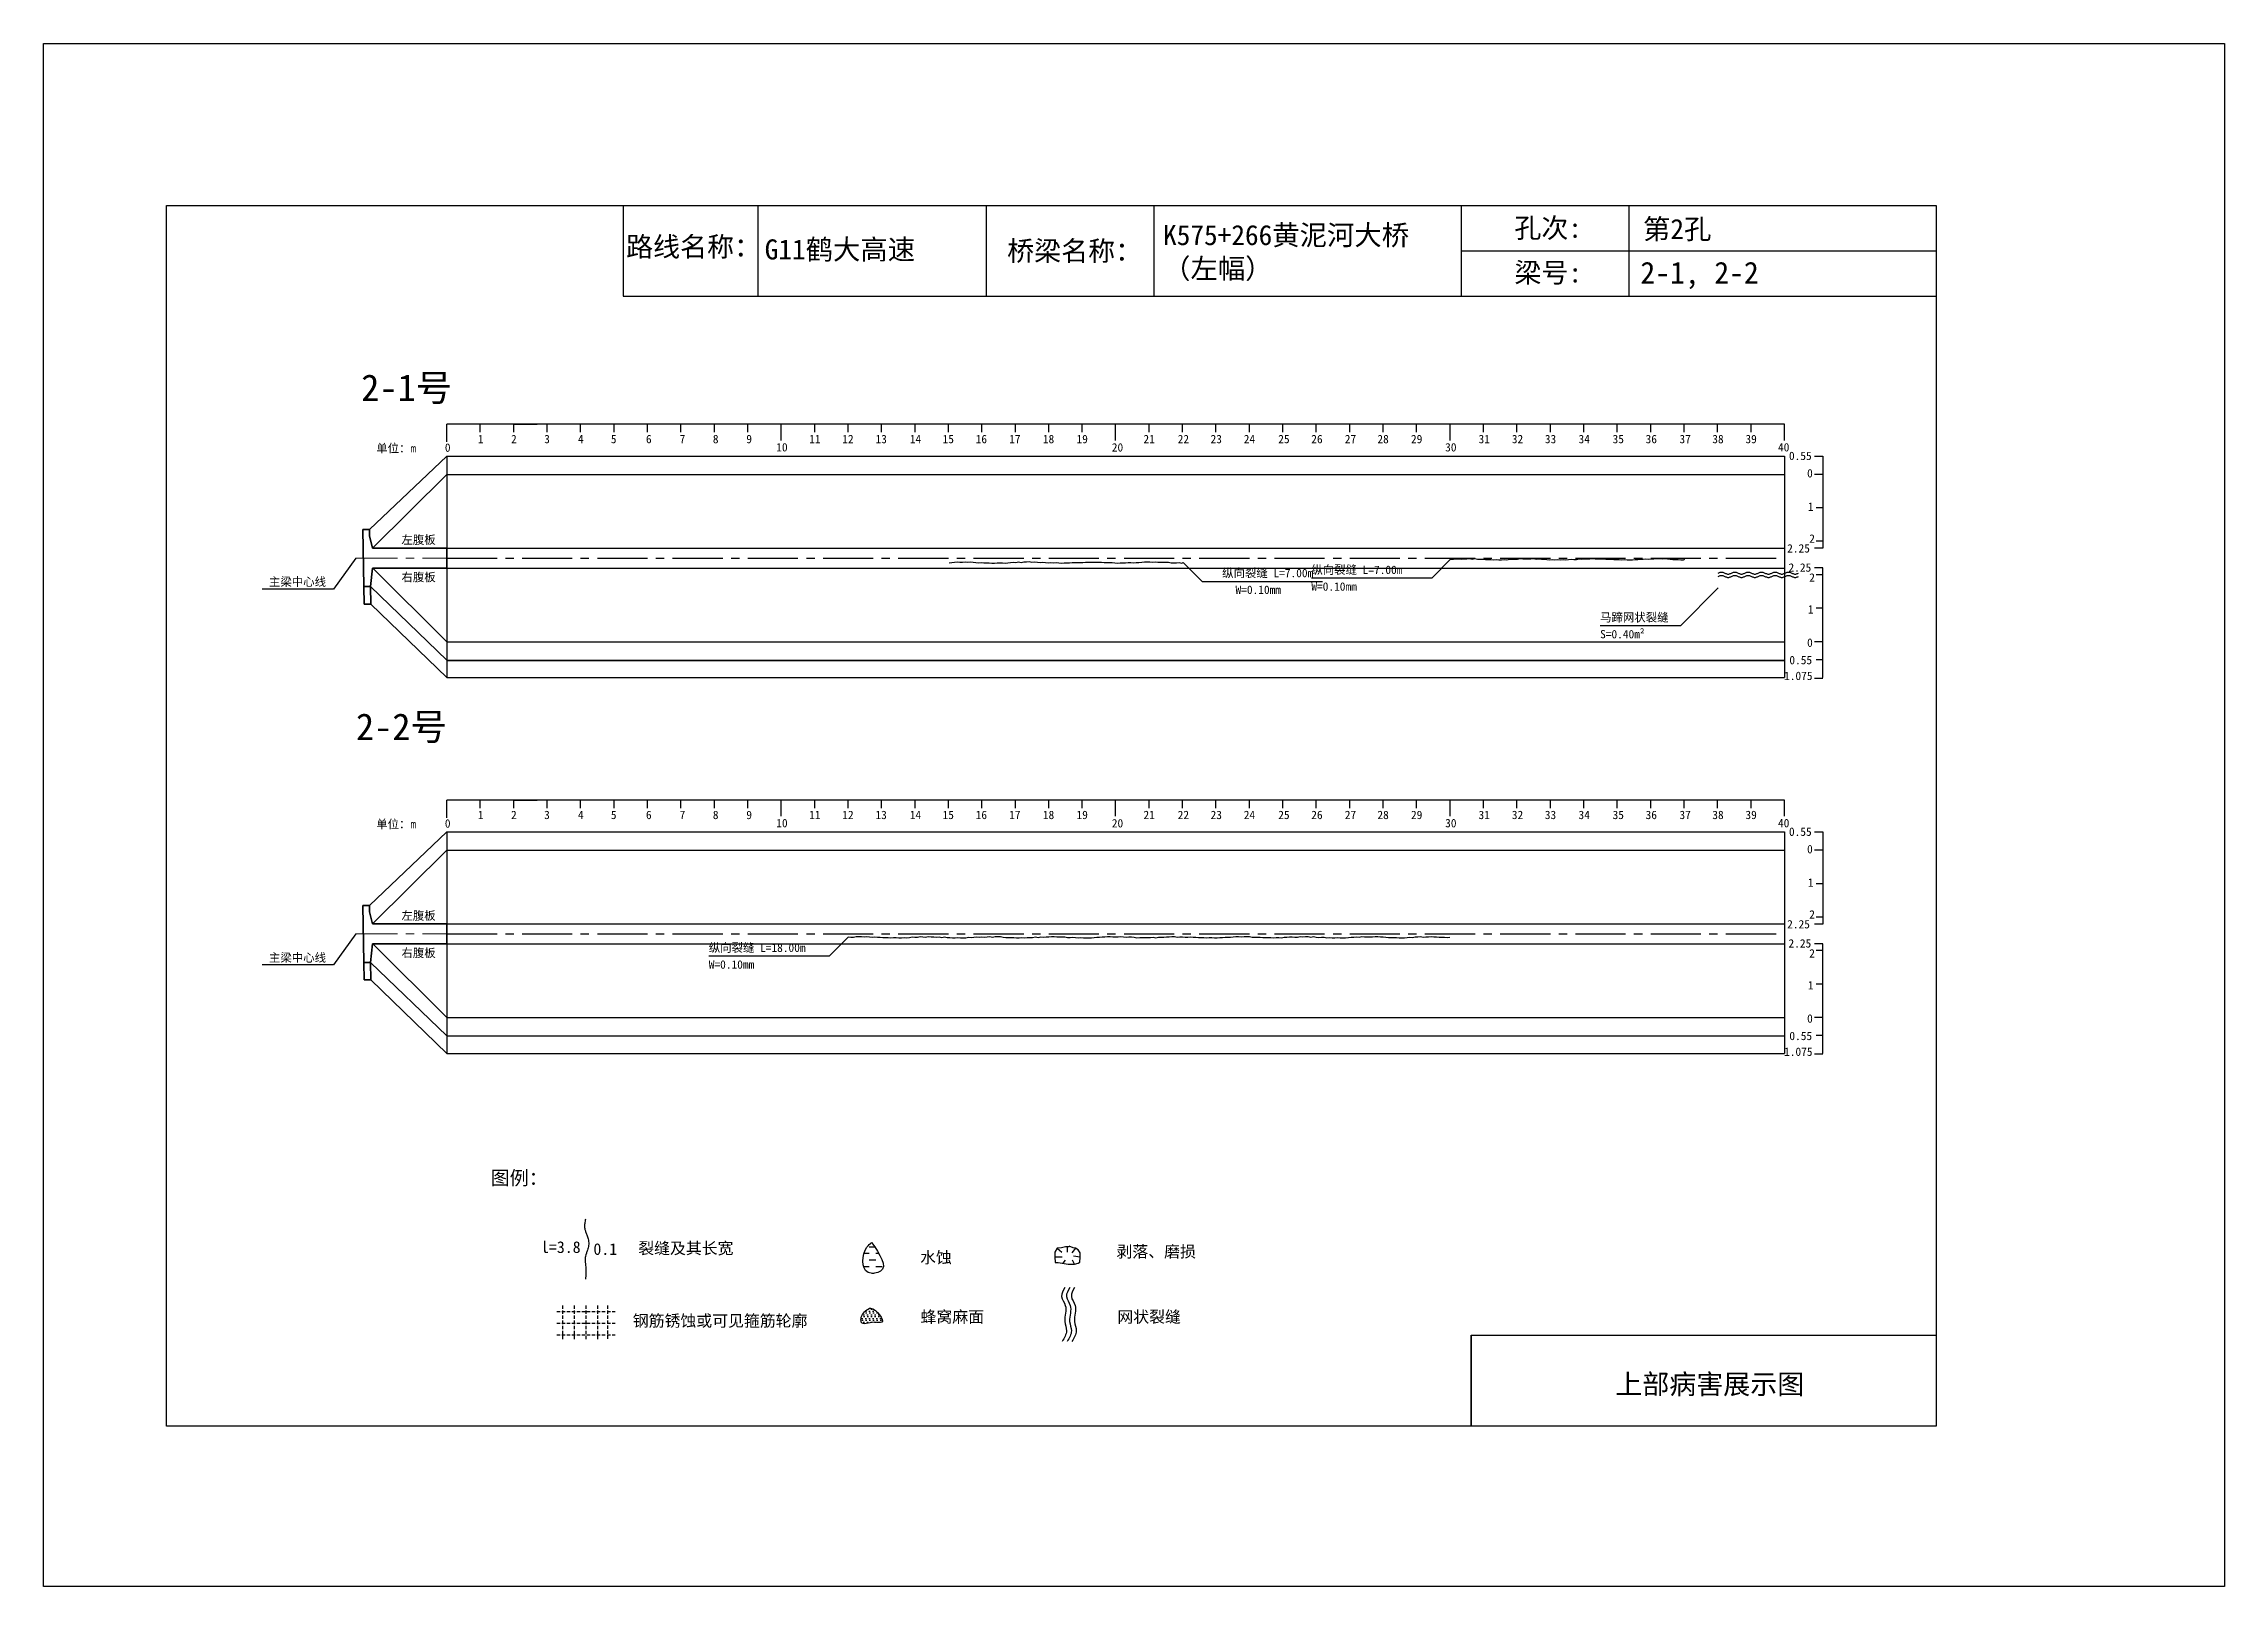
# Model space of a CAD drawing. Header units: millimetres. Extents: x -37 to 615, y -48 to 413.
import ezdxf

# ---------------------------------------------------------------- set-up
doc = ezdxf.new("R2010")
doc.units = ezdxf.units.MM
for name, pattern in [('CENTER', [2, 1.25, -0.25, 0.25, -0.25]), ('CENTER2', [1.125, 0.75, -0.125, 0.125, -0.125]), ('DASHED', [0.75, 0.5, -0.25])]:
    doc.linetypes.add(name, pattern=pattern)
for name, color, linetype in [('加固措施', 7, 'Continuous'), ('图层1', 7, 'Continuous'), ('病害', 5, 'Continuous'), ('轮廓', 3, 'Continuous')]:
    doc.layers.add(name, color=color, linetype=linetype)
doc.layers.add('虚线', color=7, linetype='Continuous', lineweight=30)
doc.styles.get("Standard").update_dxf_attribs({"font": ''})
doc.styles.add('汉字', font='')
doc.styles.get('Standard').set_extended_font_data('SimSun')
doc.styles.get('汉字').set_extended_font_data('SimSun')
pattern_1 = [(0, (-3997.7199, -288.9294), (0.55266586, 1.10533173), [0, -1.10533173])]
pattern_2 = [(0, (-6886.571, -700.7115), (0.55266586, 1.10533173), [0, -1.10533173])]
pattern_3 = [(0, (-3576.1421, -199.0757), (1.9895971, 1.9895971), [1.9895971, -1.9895971])]

# ---------------------------------------------------------------- blocks, each defined once
blk = doc.blocks.new('adfsd')
at = {"lineweight": -2, "ltscale": 0.5}
for p, q in [((1140.897, -3083.694), (1140.936, -3083.729)), ((1140.983, -3083.682), (1140.981, -3083.729)), ((1141.053, -3083.694), (1141.022, -3083.735)), ((1140.876, -3083.768), (1140.94, -3083.769)), ((1140.948, -3083.824), (1140.969, -3083.796)), ((1141.045, -3083.83), (1141.028, -3083.796)), ((1141.094, -3083.772), (1141.036, -3083.763))]:
    blk.add_line(p, q, dxfattribs=at)
blk.add_lwpolyline([(1141, -3083.682), (1140.967, -3083.682), (1140.934, -3083.69), (1140.897, -3083.694), (1140.876, -3083.727), (1140.876, -3083.768), (1140.88, -3083.818), (1140.905, -3083.818), (1140.991, -3083.83), (1141.045, -3083.83), (1141.078, -3083.822), (1141.09, -3083.814), (1141.094, -3083.772), (1141.094, -3083.735), (1141.078, -3083.707), (1141.053, -3083.694), (1141.033, -3083.69), (1141, -3083.678)], dxfattribs=at)
blk = doc.blocks.new('chi')
at = {"color": 0}
for p, q in [((1147.409, -3079.329), (1147.409, -3078.8)), ((1187.409, -3078.8), (1147.409, -3078.8)), ((1148.409, -3079.041), (1148.409, -3078.8)), ((1149.409, -3079.041), (1149.409, -3078.8)), ((1149.409, -3078.8), (1150.109, -3078.8)), ((1150.409, -3079.041), (1150.409, -3078.8)), ((1151.409, -3079.041), (1151.409, -3078.8)), ((1152.409, -3079.041), (1152.409, -3078.8)), ((1153.409, -3079.041), (1153.409, -3078.8)), ((1154.409, -3079.041), (1154.409, -3078.8)), ((1155.409, -3079.041), (1155.409, -3078.8)), ((1156.409, -3079.041), (1156.409, -3078.8)), ((1157.409, -3079.283), (1157.409, -3078.8)), ((1158.409, -3079.041), (1158.409, -3078.8)), ((1159.409, -3079.041), (1159.409, -3078.8)), ((1160.409, -3079.041), (1160.409, -3078.8)), ((1161.409, -3079.041), (1161.409, -3078.8)), ((1162.409, -3079.041), (1162.409, -3078.8)), ((1163.409, -3079.041), (1163.409, -3078.8)), ((1164.409, -3079.041), (1164.409, -3078.8)), ((1165.409, -3079.041), (1165.409, -3078.8)), ((1166.409, -3079.041), (1166.409, -3078.8)), ((1167.409, -3079.283), (1167.409, -3078.8)), ((1168.409, -3079.041), (1168.409, -3078.8)), ((1169.409, -3079.041), (1169.409, -3078.8)), ((1170.409, -3079.041), (1170.409, -3078.8)), ((1171.409, -3079.041), (1171.409, -3078.8)), ((1172.409, -3079.041), (1172.409, -3078.8)), ((1173.409, -3079.041), (1173.409, -3078.8)), ((1174.409, -3079.041), (1174.409, -3078.8)), ((1175.409, -3079.041), (1175.409, -3078.8)), ((1176.409, -3079.041), (1176.409, -3078.8)), ((1177.409, -3079.283), (1177.409, -3078.8)), ((1178.409, -3079.041), (1178.409, -3078.8)), ((1179.409, -3079.041), (1179.409, -3078.8)), ((1180.409, -3079.041), (1180.409, -3078.8)), ((1181.409, -3079.041), (1181.409, -3078.8)), ((1182.409, -3079.041), (1182.409, -3078.8)), ((1183.409, -3079.041), (1183.409, -3078.8)), ((1184.409, -3079.041), (1184.409, -3078.8)), ((1185.409, -3079.041), (1185.409, -3078.8)), ((1186.409, -3079.041), (1186.409, -3078.8)), ((1187.409, -3079.283), (1187.409, -3078.8))]:
    blk.add_line(p, q, dxfattribs=at)
for s, p in [('0', (1147.349, -3079.623)), ('1', (1148.339, -3079.368)), ('2', (1149.328, -3079.368)), ('3', (1150.319, -3079.368)), ('4', (1151.329, -3079.368)), ('5', (1152.313, -3079.368)), ('6', (1153.363, -3079.368)), ('7', (1154.37, -3079.368)), ('8', (1155.363, -3079.368)), ('9', (1156.363, -3079.368)), ('10', (1157.259, -3079.613)), ('11', (1158.242, -3079.368)), ('12', (1159.233, -3079.368)), ('13', (1160.227, -3079.368)), ('14', (1161.252, -3079.368)), ('15', (1162.233, -3079.368)), ('16', (1163.223, -3079.368)), ('17', (1164.224, -3079.368)), ('18', (1165.232, -3079.368)), ('19', (1166.238, -3079.368)), ('20', (1167.294, -3079.617)), ('21', (1168.24, -3079.368)), ('22', (1169.264, -3079.368)), ('23', (1170.247, -3079.368)), ('24', (1171.24, -3079.368)), ('25', (1172.271, -3079.368)), ('26', (1173.258, -3079.368)), ('27', (1174.261, -3079.368)), ('28', (1175.236, -3079.368)), ('29', (1176.24, -3079.368)), ('30', (1177.262, -3079.613)), ('31', (1178.261, -3079.368)), ('32', (1179.256, -3079.368)), ('33', (1180.243, -3079.368)), ('34', (1181.251, -3079.368)), ('35', (1182.269, -3079.368)), ('36', (1183.256, -3079.368)), ('37', (1184.269, -3079.368)), ('38', (1185.251, -3079.368)), ('39', (1186.242, -3079.368)), ('40', (1187.216, -3079.613))]:
    blk.add_text(s, height=0.25).set_placement(p)
blk = doc.blocks.new('kopp')
at = {"color": 0}
for p, q in [((1188.308, -3078.25), (1188.558, -3078.25)), ((1188.558, -3078.25), (1188.558, -3078.8)), ((1188.558, -3078.8), (1188.308, -3078.8)), ((1188.558, -3078.8), (1188.558, -3079.8)), ((1188.558, -3079.8), (1188.358, -3079.8)), ((1188.558, -3079.8), (1188.558, -3079.8)), ((1188.558, -3079.8), (1188.558, -3080.8)), ((1188.558, -3081.009), (1188.308, -3081.009)), ((1188.558, -3080.8), (1188.358, -3080.8)), ((1188.558, -3080.8), (1188.558, -3081.009)), ((1188.558, -3081.592), (1188.308, -3081.592)), ((1188.558, -3081.8), (1188.358, -3081.8)), ((1188.558, -3081.8), (1188.558, -3081.592)), ((1188.558, -3082.8), (1188.558, -3081.8)), ((1188.558, -3082.8), (1188.358, -3082.8)), ((1188.558, -3083.8), (1188.558, -3082.8)), ((1188.558, -3082.8), (1188.558, -3082.8)), ((1188.558, -3083.8), (1188.308, -3083.8)), ((1188.558, -3084.875), (1188.558, -3083.8)), ((1188.558, -3084.338), (1188.358, -3084.338)), ((1188.308, -3084.888), (1188.558, -3084.888))]:
    blk.add_line(p, q, dxfattribs=at)
for s, p in [('0.55', (1187.543, -3078.37)), ('0', (1188.086, -3078.891)), ('1', (1188.109, -3079.89)), ('2', (1188.15, -3080.842)), ('2.25', (1187.49, -3081.135)), ('2.25', (1187.53, -3081.708)), ('2', (1188.15, -3082.006)), ('1', (1188.109, -3082.959)), ('0', (1188.086, -3083.954)), ('0.55', (1187.556, -3084.474)), ('1.075', (1187.398, -3084.946))]:
    blk.add_text(s, height=0.25).set_placement(p)

msp = doc.modelspace()

# ---------------------------------------------------------------- hatches: boundary and pattern name
at = {"layer": '加固措施', "lineweight": -2}
h = msp.add_hatch(dxfattribs=at)
h.set_pattern_fill('DASH', color=256, scale=0.626645)
h.set_pattern_definition(pattern_3)
edge = h.paths.add_edge_path()
edge.add_spline(control_points=[(210.85, 54.88), (210.36, 54.45), (208.03, 52.39), (207.41, 44.9), (216.74, 46.23), (213.29, 51.3), (210.85, 54.88)], knot_values=[0, 0, 0, 0, 3.237042, 15.187225, 21.182779, 35.601669, 35.601669, 35.601669, 35.601669], degree=3, periodic=0)
h = msp.add_hatch(dxfattribs=at)
h.set_pattern_fill('DASH', color=256, scale=0.626645)
h.set_pattern_definition(pattern_3)
edge = h.paths.add_edge_path()
edge.add_spline(control_points=[(210.85, 54.88), (210.36, 54.45), (208.03, 52.39), (207.41, 44.9), (216.74, 46.23), (213.29, 51.3), (210.85, 54.88)], knot_values=[0, 0, 0, 0, 3.237042, 15.187225, 21.182779, 35.601669, 35.601669, 35.601669, 35.601669], degree=3, periodic=0)
h = msp.add_hatch(dxfattribs=at)
h.set_pattern_fill('DOTS', scale=0.696272)
h.set_pattern_definition(pattern_1)
edge = h.paths.add_edge_path()
edge.add_spline(control_points=[(210.19, 35.22), (209.15, 34.51), (207.68, 33.49), (207.52, 29.75), (211, 31.47), (215.72, 30.12), (212.21, 35.3), (210.31, 35.22), (210.19, 35.22)], knot_values=[0, 0, 0, 0, 5.205471, 7.397577, 12.944796, 16.169923, 23.88441, 24.400432, 24.400432, 24.400432, 24.400432], degree=3, periodic=0)
h = msp.add_hatch(dxfattribs=at)
h.set_pattern_fill('DOTS', scale=0.696272)
h.set_pattern_definition(pattern_1)
edge = h.paths.add_edge_path()
edge.add_spline(control_points=[(210.19, 35.22), (209.15, 34.51), (207.68, 33.49), (207.52, 29.75), (211, 31.47), (215.72, 30.12), (212.21, 35.3), (210.31, 35.22), (210.19, 35.22)], knot_values=[0, 0, 0, 0, 5.205471, 7.397577, 12.944796, 16.169923, 23.88441, 24.400432, 24.400432, 24.400432, 24.400432], degree=3, periodic=0)
at = {"layer": '病害', "lineweight": -2}
h = msp.add_hatch(dxfattribs=at)
h.set_pattern_fill('DOTS', color=4, scale=0.696272, style=0)
h.set_pattern_definition(pattern_2)
edge = h.paths.add_edge_path()
edge.add_spline(control_points=[(210.19, 35.22), (209.15, 34.51), (207.68, 33.49), (207.52, 29.75), (211, 31.47), (215.72, 30.12), (212.21, 35.3), (210.31, 35.22), (210.19, 35.22)], knot_values=[0, 0, 0, 0, 1.041094, 1.479515, 2.588959, 3.233985, 4.776882, 4.880086, 4.880086, 4.880086, 4.880086], degree=3, periodic=0)
h = msp.add_hatch(dxfattribs=at)
h.set_pattern_fill('DOTS', color=4, scale=0.696272, style=0)
h.set_pattern_definition(pattern_2)
edge = h.paths.add_edge_path()
edge.add_spline(control_points=[(210.19, 35.22), (209.15, 34.51), (207.68, 33.49), (207.52, 29.75), (211, 31.47), (215.72, 30.12), (212.21, 35.3), (210.31, 35.22), (210.19, 35.22)], knot_values=[0, 0, 0, 0, 1.041094, 1.479515, 2.588959, 3.233985, 4.776882, 4.880086, 4.880086, 4.880086, 4.880086], degree=3, periodic=0)

# ---------------------------------------------------------------- linework, layer by layer
at = {"color": 0, "linetype": 'ByBlock'}
for p, q in [((0, 364.85), (529.17, 364.85)), ((0, 0), (0, 364.85)), ((136.5, 364.85), (136.5, 337.72)), ((245.1, 364.85), (245.1, 337.72)), ((387.13, 364.85), (387.13, 337.72)), ((437.29, 364.79), (437.29, 337.66)), ((529.17, 364.85), (529.17, 0)), ((136.5, 337.72), (529.17, 337.72)), ((390.12, 0), (390.12, 27.12)), ((390.12, 27.12), (529.17, 27.12)), ((529.17, 0), (0, 0))]:
    msp.add_line(p, q, dxfattribs=at)
at = {"color": 0}
for p, q in [((60.65, 267.93), (83.82, 289.93)), ((83.82, 289.93), (83.82, 223.68)), ((83.82, 289.93), (483.82, 289.93)), ((483.82, 289.93), (483.82, 223.68)), ((61.57, 262.43), (83.82, 284.43)), ((83.82, 262.43), (483.82, 262.43)), ((483.82, 262.43), (483.82, 259.43)), ((56.57, 259.43), (49.96, 250.17)), ((61.64, 256.43), (83.82, 234.43)), ((83.82, 256.43), (483.82, 256.43)), ((49.96, 250.17), (28.63, 250.17)), ((60.99, 250.93), (83.82, 228.93)), ((61.09, 245.68), (83.82, 223.68)), ((83.82, 234.43), (483.82, 234.43)), ((83.82, 228.93), (483.82, 228.93)), ((83.82, 228.81), (483.82, 228.81)), ((83.82, 223.68), (483.82, 223.68)), ((60.65, 155.59), (83.82, 177.59)), ((83.82, 177.59), (83.82, 111.34)), ((83.82, 177.59), (483.82, 177.59)), ((483.82, 177.59), (483.82, 111.34)), ((61.57, 150.08), (83.82, 172.09)), ((83.82, 172.09), (483.82, 172.09)), ((83.82, 150.09), (483.82, 150.09)), ((483.82, 150.09), (483.82, 147.09)), ((56.57, 147.09), (49.96, 137.83)), ((61.64, 144.09), (83.82, 122.09)), ((83.82, 144.09), (483.82, 144.09)), ((49.96, 137.83), (28.63, 137.83)), ((60.99, 138.59), (83.82, 116.59)), ((61.09, 133.34), (83.82, 111.34)), ((83.82, 122.09), (483.82, 122.09)), ((83.82, 116.59), (483.82, 116.59)), ((83.82, 111.34), (483.82, 111.34))]:
    msp.add_line(p, q, dxfattribs=at)
msp.add_line((83.82, 284.43), (483.82, 284.43))
at = {"color": 1, "linetype": 'CENTER2', "ltscale": 20}
for p, q in [((83.82, 259.43), (483.82, 259.43)), ((83.82, 147.09), (483.82, 147.09))]:
    msp.add_line(p, q, dxfattribs=at)
at = {"color": 1, "linetype": 'DASHED', "ltscale": 2}
for p, q in [((116.71, 34.25), (134.11, 34.25)), ((116.71, 34.25), (134.11, 34.25)), ((118.45, 35.99), (118.45, 25.55)), ((118.45, 35.99), (118.45, 25.55)), ((121.93, 35.99), (121.93, 25.55)), ((121.93, 35.99), (121.93, 25.55)), ((125.41, 35.99), (125.41, 25.55)), ((125.41, 35.99), (125.41, 25.55)), ((128.89, 35.99), (128.89, 25.55)), ((128.89, 35.99), (128.89, 25.55)), ((131.87, 36.02), (131.87, 25.57)), ((131.87, 36.02), (131.87, 25.57)), ((116.71, 30.77), (134.11, 30.77)), ((116.71, 30.77), (134.11, 30.77)), ((116.71, 27.29), (134.11, 27.29)), ((116.71, 27.29), (134.11, 27.29))]:
    msp.add_line(p, q, dxfattribs=at)
at = {"color": 3, "linetype": 'ByBlock'}
msp.add_lwpolyline([(-36.77, 413.19), (615.38, 413.19), (615.38, -47.93), (-36.77, -47.93)], close=True, dxfattribs=at)
at = {"color": 7}
for points in [[(234, 258.01), (234.8, 258.07), (235.6, 258.25), (236.4, 258.31), (237.2, 258.24), (238, 258.25), (238.8, 258.29), (239.6, 258.23), (240.4, 258.3), (241.2, 258.21), (242, 258.09), (242.8, 258.05), (243.6, 258.15), (244.4, 258.02), (245.2, 257.98), (246, 258), (246.8, 257.91), (247.6, 257.95), (248.4, 258.01), (249.2, 258.02), (250, 258), (250.8, 257.94), (251.6, 257.97), (252.4, 258.14), (253.2, 258.19), (254, 258.14), (254.8, 258.26), (255.6, 258.14), (256.4, 258.29), (257.2, 258.27), (258, 258.35), (258.8, 258.17), (259.6, 258.29), (260.4, 258.25), (261.2, 258.12), (262, 258.22), (262.8, 258.07), (263.6, 258.01), (264.4, 258.07), (265.2, 257.97), (266, 258.06), (266.8, 258.01), (267.6, 257.91), (268.4, 258.04), (269.2, 258.01), (270, 258), (270.8, 258.11), (271.6, 258.13), (272.4, 258.08), (273.2, 258.11), (274, 258.15), (274.8, 258.18), (275.6, 258.16), (276.4, 258.23), (277.2, 258.21), (278, 258.25), (278.8, 258.18), (279.6, 258.22), (280.4, 258.1), (281.2, 258.06), (282, 258.14), (282.8, 258.13), (283.6, 258.03), (284.4, 257.89), (285.2, 258.05), (286, 258.02), (286.8, 258.05), (287.6, 258.08), (288.4, 258.08), (289.2, 257.97), (290, 258.15), (290.8, 258.07), (291.6, 258.2), (292.4, 258.26), (293.2, 258.28), (294, 258.28), (294.8, 258.25), (295.6, 258.27), (296.4, 258.2), (297.2, 258.21), (298, 258.19), (298.8, 258.19), (299.6, 258.2), (300.4, 258.01), (301.2, 258.05), (302, 257.97), (302.8, 258.07), (303.6, 257.94), (304, 258.11)], [(304, 258.11), (309.66, 252.45), (345.66, 252.45)], [(384, 259.08), (378.34, 253.42), (342.34, 253.42)], [(384, 259.14), (384.8, 259.14), (385.6, 259.16), (386.4, 259.16), (387.2, 259.12), (388, 259.15), (388.8, 259.21), (389.6, 259.32), (390.4, 259.13), (391.2, 259.27), (392, 259.08), (392.8, 259.07), (393.6, 259.06), (394.4, 258.97), (395.2, 258.99), (396, 258.96), (396.8, 258.93), (397.6, 258.97), (398.4, 258.9), (399.2, 258.9), (400, 259.02), (400.8, 258.91), (401.6, 259.09), (402.4, 259.09), (403.2, 259.13), (404, 259.07), (404.8, 259.27), (405.6, 259.15), (406.4, 259.15), (407.2, 259.16), (408, 259.24), (408.8, 259.31), (409.6, 259.14), (410.4, 259.15), (411.2, 259.07), (412, 259.12), (412.8, 259.04), (413.6, 258.92), (414.4, 259.01), (415.2, 258.9), (416, 258.96), (416.8, 258.91), (417.6, 258.98), (418.4, 258.89), (419.2, 259.02), (420, 259.06), (420.8, 258.95), (421.6, 259), (422.4, 259.19), (423.2, 259.09), (424, 259.15), (424.8, 259.2), (425.6, 259.18), (426.4, 259.3), (427.2, 259.23), (428, 259.24), (428.8, 259.21), (429.6, 259.18), (430.4, 259.13), (431.2, 259.05), (432, 259.11), (432.8, 259.02), (433.6, 259.03), (434.4, 258.99), (435.2, 258.89), (436, 258.95), (436.8, 258.86), (437.6, 258.88), (438.4, 258.91), (439.2, 258.98), (440, 258.99), (440.8, 259.13), (441.6, 259.13), (442.4, 259.15), (443.2, 259.12), (444, 259.19), (444.8, 259.17), (445.6, 259.26), (446.4, 259.26), (447.2, 259.23), (448, 259.27), (448.8, 259.15), (449.6, 259.1), (450.4, 258.99), (451.2, 258.98), (452, 258.98), (452.8, 258.87), (453.6, 258.91), (454, 259.08)], [(464, 254.95), (464.2, 255.04), (464.4, 255.12), (464.6, 255.19), (464.8, 255.23), (465, 255.25), (465.2, 255.23), (465.4, 255.19), (465.6, 255.12), (465.8, 255.04), (466, 254.95), (466.2, 254.85), (466.4, 254.77), (466.6, 254.7), (466.8, 254.66), (467, 254.65), (467.2, 254.66), (467.4, 254.7), (467.6, 254.77), (467.8, 254.85), (468, 254.95), (468.2, 255.04), (468.4, 255.12), (468.6, 255.19), (468.8, 255.23), (469, 255.25), (469.2, 255.23), (469.4, 255.19), (469.6, 255.12), (469.8, 255.04), (470, 254.95), (470.2, 254.85), (470.4, 254.77), (470.6, 254.7), (470.8, 254.66), (471, 254.65), (471.2, 254.66), (471.4, 254.7), (471.6, 254.77), (471.8, 254.85), (472, 254.95), (472.2, 255.04), (472.4, 255.12), (472.6, 255.19), (472.8, 255.23), (473, 255.25), (473.2, 255.23), (473.4, 255.19), (473.6, 255.12), (473.8, 255.04), (474, 254.95), (474.2, 254.85), (474.4, 254.77), (474.6, 254.7), (474.8, 254.66), (475, 254.65), (475.2, 254.66), (475.4, 254.7), (475.6, 254.77), (475.8, 254.85), (476, 254.95), (476.2, 255.04), (476.4, 255.12), (476.6, 255.19), (476.8, 255.23), (477, 255.25), (477.2, 255.23), (477.4, 255.19), (477.6, 255.12), (477.8, 255.04), (478, 254.95), (478.2, 254.85), (478.4, 254.77), (478.6, 254.7), (478.8, 254.66), (479, 254.65), (479.2, 254.66), (479.4, 254.7), (479.6, 254.77), (479.8, 254.85), (480, 254.95), (480.2, 255.04), (480.4, 255.12), (480.6, 255.19), (480.8, 255.23), (481, 255.25), (481.2, 255.23), (481.4, 255.19), (481.6, 255.12), (481.8, 255.04), (482, 254.95), (482.2, 254.85), (482.4, 254.77), (482.6, 254.7), (482.8, 254.66), (483, 254.65), (483.2, 254.66), (483.4, 254.7), (483.6, 254.77), (483.8, 254.85), (484, 254.95), (484.2, 255.04), (484.4, 255.12), (484.6, 255.19), (484.8, 255.23), (485, 255.25), (485.2, 255.23), (485.4, 255.19), (485.6, 255.12), (485.8, 255.04), (486, 254.95), (486.2, 254.85), (486.4, 254.77), (486.6, 254.7), (486.8, 254.66), (487, 254.65), (487.2, 254.66), (487.4, 254.7), (487.6, 254.77), (487.8, 254.85), (488, 254.95)], [(464, 250.5), (452.69, 239.19), (428.69, 239.19)], [(464, 253.95), (464.2, 254.04), (464.4, 254.12), (464.6, 254.19), (464.8, 254.23), (465, 254.25), (465.2, 254.23), (465.4, 254.19), (465.6, 254.12), (465.8, 254.04), (466, 253.95), (466.2, 253.85), (466.4, 253.77), (466.6, 253.7), (466.8, 253.66), (467, 253.65), (467.2, 253.66), (467.4, 253.7), (467.6, 253.77), (467.8, 253.85), (468, 253.95), (468.2, 254.04), (468.4, 254.12), (468.6, 254.19), (468.8, 254.23), (469, 254.25), (469.2, 254.23), (469.4, 254.19), (469.6, 254.12), (469.8, 254.04), (470, 253.95), (470.2, 253.85), (470.4, 253.77), (470.6, 253.7), (470.8, 253.66), (471, 253.65), (471.2, 253.66), (471.4, 253.7), (471.6, 253.77), (471.8, 253.85), (472, 253.95), (472.2, 254.04), (472.4, 254.12), (472.6, 254.19), (472.8, 254.23), (473, 254.25), (473.2, 254.23), (473.4, 254.19), (473.6, 254.12), (473.8, 254.04), (474, 253.95), (474.2, 253.85), (474.4, 253.77), (474.6, 253.7), (474.8, 253.66), (475, 253.65), (475.2, 253.66), (475.4, 253.7), (475.6, 253.77), (475.8, 253.85), (476, 253.95), (476.2, 254.04), (476.4, 254.12), (476.6, 254.19), (476.8, 254.23), (477, 254.25), (477.2, 254.23), (477.4, 254.19), (477.6, 254.12), (477.8, 254.04), (478, 253.95), (478.2, 253.85), (478.4, 253.77), (478.6, 253.7), (478.8, 253.66), (479, 253.65), (479.2, 253.66), (479.4, 253.7), (479.6, 253.77), (479.8, 253.85), (480, 253.95), (480.2, 254.04), (480.4, 254.12), (480.6, 254.19), (480.8, 254.23), (481, 254.25), (481.2, 254.23), (481.4, 254.19), (481.6, 254.12), (481.8, 254.04), (482, 253.95), (482.2, 253.85), (482.4, 253.77), (482.6, 253.7), (482.8, 253.66), (483, 253.65), (483.2, 253.66), (483.4, 253.7), (483.6, 253.77), (483.8, 253.85), (484, 253.95), (484.2, 254.04), (484.4, 254.12), (484.6, 254.19), (484.8, 254.23), (485, 254.25), (485.2, 254.23), (485.4, 254.19), (485.6, 254.12), (485.8, 254.04), (486, 253.95), (486.2, 253.85), (486.4, 253.77), (486.6, 253.7), (486.8, 253.66), (487, 253.65), (487.2, 253.66), (487.4, 253.7), (487.6, 253.77), (487.8, 253.85), (488, 253.95)], [(203.8, 146.11), (198.14, 140.45), (162.14, 140.45)], [(203.8, 146.2), (204.6, 146.11), (205.4, 146.08), (206.2, 146.27), (207, 146.29), (207.8, 146.3), (208.6, 146.25), (209.4, 146.28), (210.2, 146.21), (211, 146.12), (211.8, 146.18), (212.6, 146.08), (213.4, 146.09), (214.2, 146), (215, 145.98), (215.8, 146.06), (216.6, 145.94), (217.4, 145.98), (218.2, 145.97), (219, 145.96), (219.8, 145.95), (220.6, 146.05), (221.4, 145.96), (222.2, 146.01), (223, 146.18), (223.8, 146.16), (224.6, 146.12), (225.4, 146.3), (226.2, 146.24), (227, 146.16), (227.8, 146.35), (228.6, 146.19), (229.4, 146.26), (230.2, 146.12), (231, 146.19), (231.8, 146.05), (232.6, 146.17), (233.4, 146), (234.2, 146.04), (235, 145.93), (235.8, 145.94), (236.6, 146.04), (237.4, 145.89), (238.2, 145.95), (239, 145.96), (239.8, 146.07), (240.6, 146.01), (241.4, 146.13), (242.2, 146.18), (243, 146.08), (243.8, 146.21), (244.6, 146.16), (245.4, 146.2), (246.2, 146.29), (247, 146.15), (247.8, 146.28), (248.6, 146.28), (249.4, 146.28), (250.2, 146.13), (251, 146.03), (251.8, 145.98), (252.6, 146.01), (253.4, 146.04), (254.2, 145.9), (255, 145.92), (255.8, 146.03), (256.6, 145.89), (257.4, 146.04), (258.2, 146.06), (259, 145.97), (259.8, 146.18), (260.6, 146.05), (261.4, 146.17), (262.2, 146.1), (263, 146.25), (263.8, 146.23), (264.6, 146.3), (265.4, 146.28), (266.2, 146.18), (267, 146.21), (267.8, 146.24), (268.6, 146.24), (269.4, 146.04), (270.2, 146.01), (271, 146.1), (271.8, 146.03), (272.6, 145.96), (273.4, 146.06), (274.2, 145.92), (275, 145.89), (275.8, 145.93), (276.6, 145.91), (277.4, 146.03), (278.2, 146.08), (279, 146.12), (279.8, 146.19), (280.6, 146.21), (281.4, 146.28), (282.2, 146.27), (283, 146.21), (283.8, 146.26), (284.6, 146.26), (285.4, 146.29), (286.2, 146.18), (287, 146.1), (287.8, 146.23), (288.6, 146.2), (289.4, 146.07), (290.2, 145.96), (291, 146), (291.8, 146), (292.6, 145.97), (293.4, 146.05), (294.2, 146.06), (295, 146.07), (295.8, 145.93), (296.6, 146.11), (297.4, 146.09), (298.2, 146.09), (299, 146.19), (299.8, 146.24), (300.6, 146.31), (301.4, 146.3), (302.2, 146.16), (303, 146.17), (303.8, 146.2), (304.6, 146.14), (305.4, 146.12), (306.2, 146.23), (307, 146.13), (307.8, 146.12), (308.6, 146.05), (309.4, 146), (310.2, 146.03), (311, 145.89), (311.8, 145.97), (312.6, 145.98), (313.4, 145.93), (314.2, 145.95), (315, 146.02), (315.8, 145.99), (316.6, 146.15), (317.4, 146.14), (318.2, 146.15), (319, 146.23), (319.8, 146.3), (320.6, 146.29), (321.4, 146.17), (322.2, 146.29), (323, 146.29), (323.8, 146.29), (324.6, 146.1), (325.4, 146.07), (326.2, 146.1), (327, 146.07), (327.8, 146.06), (328.6, 145.97), (329.4, 146.03), (330.2, 146.01), (331, 145.88), (331.8, 146), (332.6, 146.02), (333.4, 145.94), (334.2, 146.12), (335, 146.08), (335.8, 146.17), (336.6, 146.19), (337.4, 146.12), (338.2, 146.14), (339, 146.3), (339.8, 146.21), (340.6, 146.34), (341.4, 146.3), (342.2, 146.14), (343, 146.27), (343.8, 146.13), (344.6, 146.05), (345.4, 146.14), (346.2, 146.07), (347, 145.94), (347.8, 145.98), (348.6, 145.94), (349.4, 145.96), (350.2, 145.97), (351, 145.94), (351.8, 145.94), (352.6, 145.94), (353.4, 146.06), (354.2, 146.13), (355, 146.07), (355.8, 146.17), (356.6, 146.11), (357.4, 146.3), (358.2, 146.2), (359, 146.25), (359.8, 146.23), (360.6, 146.17), (361.4, 146.31), (362.2, 146.27), (363, 146.17), (363.8, 146.2), (364.6, 146.13), (365.4, 146.03), (366.2, 145.97), (367, 145.97), (367.8, 146.01), (368.6, 145.91), (369.4, 145.88), (370.2, 145.95), (371, 146), (371.8, 146.11), (372.6, 146), (373.4, 146.17), (374.2, 146.24), (375, 146.27), (375.8, 146.13), (376.6, 146.23), (377.4, 146.21), (378.2, 146.33), (379, 146.22), (379.8, 146.25), (380.6, 146.11), (381.4, 146.12), (382.2, 146.15), (383, 146.06), (383.8, 146.11)]]:
    msp.add_lwpolyline(points, dxfattribs=at)
for points in [[(268.59, 41.36), (268.08, 40.47), (267.03, 38.67), (269.71, 35.55), (267.97, 31.9), (269.63, 28.26), (268.46, 26.35), (267.82, 25.31)], [(268.59, 41.36), (268.08, 40.47), (267.03, 38.67), (269.71, 35.55), (267.97, 31.9), (269.63, 28.26), (268.46, 26.35), (267.82, 25.31)], [(270.07, 41.36), (269.55, 40.47), (268.51, 38.67), (271.18, 35.55), (269.44, 31.9), (271.1, 28.26), (269.94, 26.35), (269.3, 25.31)], [(270.07, 41.36), (269.55, 40.47), (268.51, 38.67), (271.18, 35.55), (269.44, 31.9), (271.1, 28.26), (269.94, 26.35), (269.3, 25.31)], [(271.52, 41.36), (271, 40.47), (269.96, 38.67), (272.63, 35.55), (270.89, 31.9), (272.55, 28.26), (271.39, 26.35), (270.75, 25.31)], [(271.52, 41.36), (271, 40.47), (269.96, 38.67), (272.63, 35.55), (270.89, 31.9), (272.55, 28.26), (271.39, 26.35), (270.75, 25.31)]]:
    msp.add_open_spline(points, degree=3, knots=[0, 0, 0, 0, 2.808133, 5.677796, 10.461234, 13.324406, 16.732801, 16.732801, 16.732801, 16.732801])
at = {"lineweight": -2}
msp.add_open_spline([(210.19, 35.22), (209.15, 34.51), (207.68, 33.49), (207.52, 29.75), (211, 31.47), (215.72, 30.12), (212.21, 35.3), (210.31, 35.22), (210.19, 35.22)], degree=3, knots=[0, 0, 0, 0, 3.624423, 5.150725, 9.013098, 11.258664, 16.630045, 16.989336, 16.989336, 16.989336, 16.989336], dxfattribs=at)
msp.add_open_spline([(210.19, 35.22), (209.15, 34.51), (207.68, 33.49), (207.52, 29.75), (211, 31.47), (215.72, 30.12), (212.21, 35.3), (210.31, 35.22), (210.19, 35.22)], degree=3, knots=[0, 0, 0, 0, 3.624423, 5.150725, 9.013098, 11.258664, 16.630045, 16.989336, 16.989336, 16.989336, 16.989336], dxfattribs=at)
at = {"layer": '加固措施', "lineweight": -2}
msp.add_open_spline([(210.85, 54.88), (210.36, 54.45), (208.03, 52.39), (207.41, 44.9), (216.74, 46.23), (213.29, 51.3), (210.85, 54.88)], degree=3, knots=[0, 0, 0, 0, 2.028466, 9.51698, 13.274057, 22.309569, 22.309569, 22.309569, 22.309569], dxfattribs=at)
msp.add_open_spline([(210.85, 54.88), (210.36, 54.45), (208.03, 52.39), (207.41, 44.9), (216.74, 46.23), (213.29, 51.3), (210.85, 54.88)], degree=3, knots=[0, 0, 0, 0, 2.028466, 9.51698, 13.274057, 22.309569, 22.309569, 22.309569, 22.309569], dxfattribs=at)
at = {"layer": '图层1', "lineweight": -2}
msp.add_open_spline([(125.25, 61.82), (125.22, 61.61), (125.18, 61.39), (125.07, 60.75), (125.02, 60.35), (124.99, 59.78), (125, 59.6), (125.02, 59.31), (125.03, 59.21), (125.06, 59), (125.09, 58.89), (125.19, 58.51), (125.29, 58.21), (125.54, 57.57), (125.69, 57.22), (125.96, 56.46), (126.09, 56.04), (126.21, 55.34), (126.24, 55.06), (126.25, 54.51), (126.23, 54.25), (126.16, 53.74), (126.11, 53.5), (126, 53.03), (125.93, 52.81), (125.76, 52.25), (125.64, 51.93), (125.45, 51.33), (125.36, 51.04), (125.27, 50.66), (125.24, 50.54), (125.21, 50.32), (125.2, 50.23), (125.18, 50.03), (125.17, 49.92), (125.17, 49.54), (125.18, 49.25), (125.23, 48.62), (125.27, 48.29), (125.33, 47.7), (125.35, 47.46), (125.38, 47), (125.39, 46.78), (125.4, 46.36), (125.4, 46.16), (125.39, 45.54), (125.37, 45.14), (125.32, 44.45), (125.3, 44.15), (125.27, 43.85)], degree=3, knots=[0, 0, 0, 0, 0.93103, 0.93103, 2.904338, 2.904338, 3.933552, 3.933552, 4.598026, 4.598026, 5.2625, 5.2625, 6.799065, 6.799065, 8.335629, 8.335629, 9.872194, 9.872194, 10.744529, 10.744529, 11.616864, 11.616864, 12.4892, 12.4892, 13.361535, 13.361535, 14.755665, 14.755665, 16.149795, 16.149795, 16.835641, 16.835641, 17.410365, 17.410365, 17.98509, 17.98509, 19.45733, 19.45733, 20.929571, 20.929571, 21.910052, 21.910052, 22.722819, 22.722819, 23.535585, 23.535585, 25.161117, 25.161117, 26.428502, 26.428502, 26.428502, 26.428502], dxfattribs=at)
msp.add_open_spline([(125.25, 61.82), (125.22, 61.61), (125.18, 61.39), (125.07, 60.75), (125.02, 60.35), (124.99, 59.78), (125, 59.6), (125.02, 59.31), (125.03, 59.21), (125.06, 59), (125.09, 58.89), (125.19, 58.51), (125.29, 58.21), (125.54, 57.57), (125.69, 57.22), (125.96, 56.46), (126.09, 56.04), (126.21, 55.34), (126.24, 55.06), (126.25, 54.51), (126.23, 54.25), (126.16, 53.74), (126.11, 53.5), (126, 53.03), (125.93, 52.81), (125.76, 52.25), (125.64, 51.93), (125.45, 51.33), (125.36, 51.04), (125.27, 50.66), (125.24, 50.54), (125.21, 50.32), (125.2, 50.23), (125.18, 50.03), (125.17, 49.92), (125.17, 49.54), (125.18, 49.25), (125.23, 48.62), (125.27, 48.29), (125.33, 47.7), (125.35, 47.46), (125.38, 47), (125.39, 46.78), (125.4, 46.36), (125.4, 46.16), (125.39, 45.54), (125.37, 45.14), (125.32, 44.45), (125.3, 44.15), (125.27, 43.85)], degree=3, knots=[0, 0, 0, 0, 0.93103, 0.93103, 2.904338, 2.904338, 3.933552, 3.933552, 4.598026, 4.598026, 5.2625, 5.2625, 6.799065, 6.799065, 8.335629, 8.335629, 9.872194, 9.872194, 10.744529, 10.744529, 11.616864, 11.616864, 12.4892, 12.4892, 13.361535, 13.361535, 14.755665, 14.755665, 16.149795, 16.149795, 16.835641, 16.835641, 17.410365, 17.410365, 17.98509, 17.98509, 19.45733, 19.45733, 20.929571, 20.929571, 21.910052, 21.910052, 22.722819, 22.722819, 23.535585, 23.535585, 25.161117, 25.161117, 26.428502, 26.428502, 26.428502, 26.428502], dxfattribs=at)
at = {"layer": '病害', "color": 5}
for p, q in [((136.5, 364.85), (136.5, 337.72)), ((245.1, 364.85), (245.1, 337.72)), ((387.13, 364.85), (387.13, 337.72)), ((529.17, 364.85), (529.17, 337.72)), ((136.5, 337.72), (386.58, 337.72)), ((386.58, 337.72), (529.17, 337.72)), ((390.12, 27.12), (529.17, 27.12)), ((390.12, 27.12), (390.12, 0)), ((529.17, 27.12), (529.17, 0))]:
    msp.add_line(p, q, dxfattribs=at)
at = {"layer": '病害', "color": 0}
for p, q in [((176.83, 364.85), (176.83, 337.72)), ((295.25, 364.85), (295.25, 337.72)), ((387.14, 351.23), (529.17, 351.23))]:
    msp.add_line(p, q, dxfattribs=at)
at = {"layer": '虚线', "linetype": 'CENTER', "lineweight": 18, "ltscale": 10}
for p, q in [((56.57, 259.43), (83.82, 259.43)), ((56.57, 147.09), (83.82, 147.09))]:
    msp.add_line(p, q, dxfattribs=at)
at = {"layer": '轮廓', "color": 5, "lineweight": 35}
for p, q in [((58.99, 250.93), (58.65, 267.93)), ((58.65, 267.93), (60.65, 267.93)), ((60.69, 266.05), (60.65, 267.93)), ((61.57, 262.43), (60.69, 266.05)), ((83.82, 262.43), (61.57, 262.43)), ((83.82, 256.43), (83.82, 262.43)), ((60.99, 250.93), (61.63, 256.43)), ((83.82, 256.43), (61.63, 256.43)), ((58.99, 250.93), (60.99, 250.93)), ((59.09, 245.68), (58.99, 250.93)), ((61.09, 245.68), (60.99, 250.93)), ((59.09, 245.68), (61.09, 245.68)), ((58.99, 138.59), (58.65, 155.59)), ((58.65, 155.59), (60.65, 155.59)), ((60.69, 153.71), (60.65, 155.59)), ((61.57, 150.08), (60.69, 153.71)), ((83.82, 150.08), (61.57, 150.08)), ((83.82, 144.08), (83.82, 150.08)), ((60.99, 138.59), (61.63, 144.09)), ((83.82, 144.09), (61.63, 144.09)), ((58.99, 138.59), (60.99, 138.59)), ((59.09, 133.34), (58.99, 138.59)), ((61.09, 133.34), (60.99, 138.59)), ((59.09, 133.34), (61.09, 133.34))]:
    msp.add_line(p, q, dxfattribs=at)

# ---------------------------------------------------------------- block references
at = {"color": 0}
for name, p, xscale, yscale, zscale in [('chi', (-11390.27, 31087.43), 9.999999999994273, 9.999999999994273, 9.999999999994273), ('kopp', (-11390.27, 31072.43), 9.999999999994273, 9.999999999994273, 9.999999999994273), ('chi', (-11390.27, 30975.09), 9.999999999994273, 9.999999999994273, 9.999999999994273), ('kopp', (-11390.27, 30960.09), 9.999999999994273, 9.999999999994273, 9.999999999994273), ('adfsd', (-39452.38, 107407.64), 34.81359766870787, 34.81359766870787, 34.81359766870787), ('adfsd', (-39452.38, 107407.64), 34.81359766870787, 34.81359766870787, 34.81359766870787)]:
    msp.add_blockref(name, p, dxfattribs=dict(at, xscale=xscale, yscale=yscale, zscale=zscale))

# ---------------------------------------------------------------- texts
for s, p in [('单位：m', (62.7, 290.99)), ('左腹板', (70.24, 263.64)), ('右腹板', (70.24, 252.47)), ('主梁中心线', (30.63, 251.08)), ('单位：m', (62.7, 178.65)), ('左腹板', (70.24, 151.3)), ('主梁中心线', (30.63, 138.73)), ('右腹板', (70.24, 140.13))]:
    msp.add_text(s, height=2.5).set_placement(p)
at = {"color": 7}
for s, p in [('纵向裂缝 L=7.00m', (315.66, 253.7)), ('纵向裂缝 L=7.00m', (342.34, 254.67)), ('W=0.10mm', (319.66, 248.7)), ('W=0.10mm', (342.34, 249.67)), ('马蹄网状裂缝', (428.69, 240.44)), ('S=0.40m²', (428.69, 235.44)), ('纵向裂缝 L=18.00m', (162.14, 141.7)), ('W=0.10mm', (162.14, 136.7))]:
    msp.add_text(s, height=2.5, dxfattribs=at).set_placement(p)
at = {"linetype": 'ByBlock', "attachment_point": 1, "style": '汉字'}
for s, insert, char_height, width in [('K575+266黄泥河大桥（左幅）', (298, 358.97), 6, 87.5474), ('{\\C0;第2孔}', (441.52, 360.78), 6, 77.4135), ('{\\C0;G11鹤大高速}', (178.87, 354.68), 6, 62.8604), ('{\\C0;2-1, 2-2}', (440.75, 347.98), 6.5, 84.1186), ('{\\C0;2-1号}', (58.2, 314.34), 8, 49.3496), ('{\\C0;2-2号}', (56.63, 213.01), 8, 49.3496)]:
    msp.add_mtext(s, dxfattribs=dict(at, insert=insert, char_height=char_height, width=width))
at = {"layer": '图层1', "style": '汉字'}
for s, p in [('孔次:', (403.05, 355.16)), ('路线名称：', (137.42, 349.54)), ('桥梁名称：', (251.38, 348.29)), ('梁号:', (403.08, 341.8)), ('上部病害展示图', (433.23, 9.56))]:
    msp.add_text(s, height=5.918, dxfattribs=at).set_placement(p)
at = {"layer": '图层1', "lineweight": -2, "attachment_point": 1}
for s, insert, char_height in [('图例：', (96.91, 76.23), 4.178), ('图例：', (96.91, 76.23), 4.178), ('l=3.8', (111.98, 55.21), 3.481), ('l=3.8', (111.98, 55.21), 3.481), ('0.1', (127.65, 54.63), 3.481), ('0.1', (127.65, 54.63), 3.481), ('裂缝及其长宽', (141.05, 54.88), 3.481), ('裂缝及其长宽', (141.05, 54.88), 3.481), ('水蚀', (225.33, 52.14), 3.481), ('水蚀', (225.33, 52.14), 3.481), ('剥落、磨损', (284.06, 53.89), 3.481), ('剥落、磨损', (284.06, 53.89), 3.481), ('钢筋锈蚀或可见箍筋轮廓', (139.42, 33.21), 3.4814), ('钢筋锈蚀或可见箍筋轮廓', (139.42, 33.21), 3.4814), ('蜂窝麻面', (225.48, 34.38), 3.481), ('蜂窝麻面', (225.48, 34.38), 3.481), ('网状裂缝', (284.32, 34.39), 3.481), ('网状裂缝', (284.32, 34.39), 3.481)]:
    msp.add_mtext(s, dxfattribs=dict(at, insert=insert, char_height=char_height))

doc.saveas('drawing.dxf')
